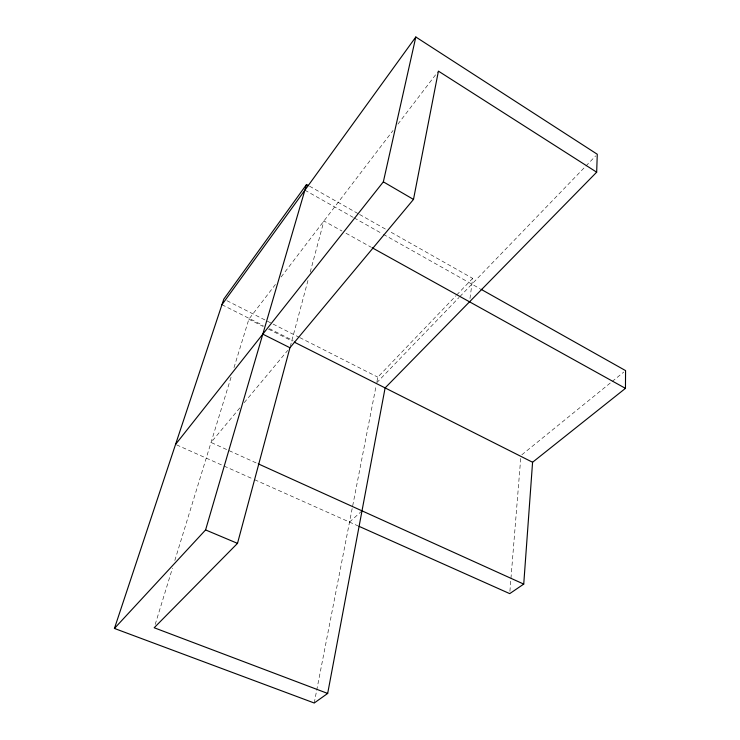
<?xml version="1.0" encoding="UTF-8"?>
<svg xmlns="http://www.w3.org/2000/svg" width="740" height="740" viewBox="0 0 740 740"><rect width="100%" height="100%" fill="white"/><g stroke="black" fill="none" stroke-linecap="round" stroke-linejoin="round"><path stroke-width="0.56" stroke-dasharray="3.7 2.78" d="M509.906 591.325L520.757 457.82M469.983 298.507L472.666 278.37L389.61 231.435M314.223 703L376.04 386.16M376.928 381.637L377.798 377.141L455.923 295.796M290.237 346.635L308.414 278.804M310.208 272.135L323.917 220.992L341.991 231.019M155.197 624.449L172.457 568.2M174.825 560.476L231.638 375.346M233.997 367.641L248.853 319.227L276.917 282.504M281.126 276.991L393.032 130.518M397.917 124.126L437.71 72.039M239.797 407.944L211.039 442.464L257.168 463.36M244.219 402.634L287.731 350.399M456.719 294.964L472.666 278.37M376.706 382.765L459.096 297.406M459.892 296.574L595.672 155.909M349.521 522.088L361.175 511.599M521.839 454.795L611.268 382.21M612.156 381.489L623.783 372.054M176.61 444.87L222.999 465.589M224.054 466.061L253.579 479.243M254.634 479.714L357.947 525.853M221.954 304.704L263.227 325.517M269.416 328.643L293.142 340.613M248.853 319.227L263.311 326.516M268.472 329.115L292.217 341.085M226.893 300.671L272.061 323.556M273.088 324.083L298.757 337.089M299.783 337.607L377.798 377.141M346.015 233.248L371.119 247.188M304.889 190.189L353.174 217.357M354.183 217.921L382.358 233.775M383.357 234.34L479.927 288.665M309.551 186.203L358.586 213.906M359.585 214.471L385.605 229.169"/><path stroke-width="1.11" d="M359.002 526.325L509.721 593.628L523.735 584.101L532.578 462.25L625.457 388.361L625.568 370.601L480.935 289.229M308.552 185.638L306.545 184.501L223.813 299.108L114.432 628.445L314.223 703L327.672 693.445L385.115 387.917L596.671 172.179L597.273 154.253L415.825 37L221.954 304.704M327.672 693.445L154.179 627.751L237.503 543.364L289.941 347.745L413.493 199.421L438.413 71.123L596.671 172.179M175.556 444.398L383.348 181.846L415.825 37M114.432 628.445L205.59 529.933L306.545 184.501M205.59 529.933L237.503 543.364M258.214 463.832L523.735 584.101M262.811 334.147L289.941 347.745M294.279 342.13L532.578 462.25M372.128 247.743L625.457 388.361M383.348 181.846L413.493 199.421"/></g></svg>
